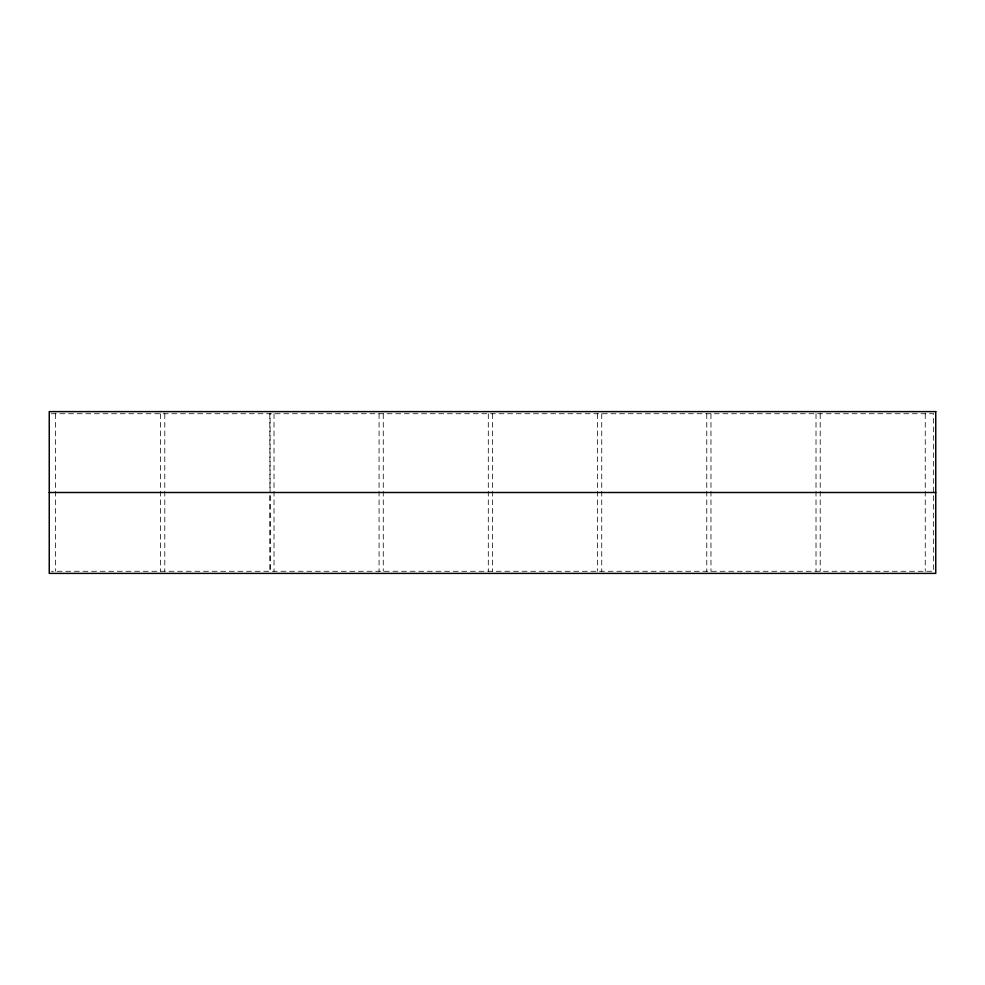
<?xml version="1.0" encoding="UTF-8"?>
<svg xmlns="http://www.w3.org/2000/svg" width="985" height="985" viewBox="0 0 985 985"><rect width="100%" height="100%" fill="white"/><g stroke="black" fill="none" stroke-linecap="round" stroke-linejoin="round"><path stroke-width="0.74" stroke-dasharray="4.92 3.69" d="M51.355 413.725L933.645 413.725L933.645 571.275L51.355 571.275M269.828 413.725L269.952 490.986M269.964 495.529L270.087 571.275L270.087 413.725M925.247 413.725L925.247 571.275M820.209 413.725L820.209 571.275M816.011 413.725L816.011 571.275M710.973 413.725L710.973 571.275M706.774 413.725L706.774 571.275M601.736 413.725L601.736 571.275M597.538 413.725L597.538 571.275M492.5 413.725L492.5 571.275M488.301 413.725L488.301 571.275M383.263 413.725L383.263 571.275M379.065 413.725L379.065 571.275M274.027 413.725L274.027 571.275M164.791 413.725L164.791 571.275M160.592 413.725L160.592 571.275M55.554 413.725L55.554 571.275"/><path stroke-width="1.48" d="M49.25 492.5L935.75 492.5M935.75 411.619L49.25 411.619L49.25 573.381L935.75 573.381L935.75 411.619"/></g></svg>
